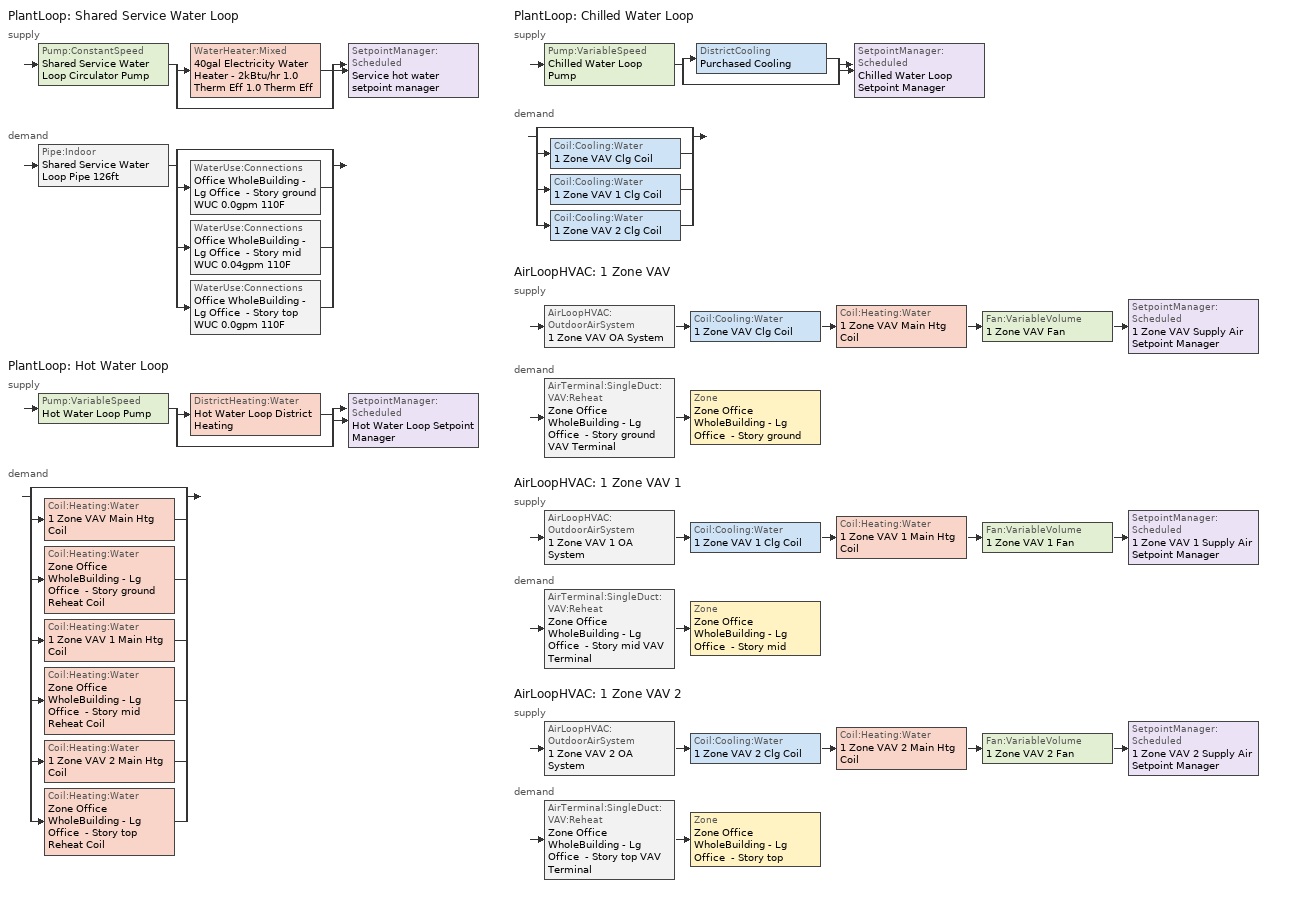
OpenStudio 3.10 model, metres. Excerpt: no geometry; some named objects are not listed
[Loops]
PlantLoop 'Shared Service Water Loop'
 supply: Pump:ConstantSpeed 'Shared Service Water Loop Circulator Pump' > split
  | WaterHeater:Mixed '40gal Electricity Water Heater - 2kBtu/hr 1.0 Therm Eff 1.0 Therm Eff'
  | bypass
  join > SetpointManager:Scheduled 'Service hot water setpoint manager'
 demand: Pipe:Indoor 'Shared Service Water Loop Pipe 126ft' > split
  | bypass
  | WaterUse:Connections 'Office WholeBuilding - Lg Office  - Story ground WUC 0.0gpm 110F'
  | WaterUse:Connections 'Office WholeBuilding - Lg Office  - Story mid WUC 0.04gpm 110F'
  | WaterUse:Connections 'Office WholeBuilding - Lg Office  - Story top WUC 0.0gpm 110F'
PlantLoop 'Hot Water Loop'
 supply: Pump:VariableSpeed 'Hot Water Loop Pump' > split
  | DistrictHeating:Water 'Hot Water Loop District Heating'
  | bypass
  join > SetpointManager:Scheduled 'Hot Water Loop Setpoint Manager'
 demand: split
  | bypass
  | Coil:Heating:Water '1 Zone VAV Main Htg Coil'
  | Coil:Heating:Water 'Zone Office WholeBuilding - Lg Office  - Story ground Reheat Coil'
  | Coil:Heating:Water '1 Zone VAV 1 Main Htg Coil'
  | Coil:Heating:Water 'Zone Office WholeBuilding - Lg Office  - Story mid Reheat Coil'
  | Coil:Heating:Water '1 Zone VAV 2 Main Htg Coil'
  | Coil:Heating:Water 'Zone Office WholeBuilding - Lg Office  - Story top Reheat Coil'
PlantLoop 'Chilled Water Loop'
 supply: Pump:VariableSpeed 'Chilled Water Loop Pump' > split
  | DistrictCooling 'Purchased Cooling'
  | bypass
  join > SetpointManager:Scheduled 'Chilled Water Loop Setpoint Manager'
 demand: split
  | bypass
  | Coil:Cooling:Water '1 Zone VAV Clg Coil'
  | Coil:Cooling:Water '1 Zone VAV 1 Clg Coil'
  | Coil:Cooling:Water '1 Zone VAV 2 Clg Coil'
AirLoopHVAC '1 Zone VAV'
 supply: AirLoopHVAC:OutdoorAirSystem '1 Zone VAV OA System' > Coil:Cooling:Water '1 Zone VAV Clg Coil' > Coil:Heating:Water '1 Zone VAV Main Htg Coil' > Fan:VariableVolume '1 Zone VAV Fan' > SetpointManager:Scheduled '1 Zone VAV Supply Air Setpoint Manager'
 demand: AirTerminal:SingleDuct:VAV:Reheat 'Zone Office WholeBuilding - Lg Office  - Story ground VAV Terminal' > Zone 'Zone Office WholeBuilding - Lg Office  - Story ground'
AirLoopHVAC '1 Zone VAV 1'
 supply: AirLoopHVAC:OutdoorAirSystem '1 Zone VAV 1 OA System' > Coil:Cooling:Water '1 Zone VAV 1 Clg Coil' > Coil:Heating:Water '1 Zone VAV 1 Main Htg Coil' > Fan:VariableVolume '1 Zone VAV 1 Fan' > SetpointManager:Scheduled '1 Zone VAV 1 Supply Air Setpoint Manager'
 demand: AirTerminal:SingleDuct:VAV:Reheat 'Zone Office WholeBuilding - Lg Office  - Story mid VAV Terminal' > Zone 'Zone Office WholeBuilding - Lg Office  - Story mid'
AirLoopHVAC '1 Zone VAV 2'
 supply: AirLoopHVAC:OutdoorAirSystem '1 Zone VAV 2 OA System' > Coil:Cooling:Water '1 Zone VAV 2 Clg Coil' > Coil:Heating:Water '1 Zone VAV 2 Main Htg Coil' > Fan:VariableVolume '1 Zone VAV 2 Fan' > SetpointManager:Scheduled '1 Zone VAV 2 Supply Air Setpoint Manager'
 demand: AirTerminal:SingleDuct:VAV:Reheat 'Zone Office WholeBuilding - Lg Office  - Story top VAV Terminal' > Zone 'Zone Office WholeBuilding - Lg Office  - Story top'
[Construction]
Copper pipe 0.75in type L with 0.5in fiberglass batt: Fiberglass batt 0.5in, Copper pipe 0.75in type L
[Material] Roughness=Smooth; Thermal Absorptance=0.9; Solar Absorptance=0.7; Visible Absorptance=0.7
Name | Thickness {m} | Conductivity {W/m-K} | Density {kg/m3} | Specific Heat {J/kg-K}
Copper pipe 0.75in type L | 0.001143 | 386 | 8906.27 | 385.1856
Fiberglass batt 0.5in | 0.0127 | 0.0663448 | 11.2129 | 837.36
[Sizing:Zone] Zone Cooling Design Supply Air Temperature Input Method=SupplyAirTemperature; Zone Cooling Design Supply Air Temperature {C}=12.7778; Zone Cooling Design Supply Air Temperature Difference {deltaC}=11.11; Zone Heating Design Supply Air Temperature Input Method=SupplyAirTemperature; Zone Heating Design Supply Air Temperature {C}=40; Zone Heating Design Supply Air Temperature Difference {deltaC}=11.11; Zone Cooling Design Supply Air Humidity Ratio {kg-H2O/kg-air}=0.0085; Zone Heating Design Supply Air Humidity Ratio {kg-H2O/kg-air}=0.008; Cooling Design Air Flow Method=DesignDayWithLimit; Heating Design Air Flow Method=DesignDay; Heating Maximum Air Flow Fraction=1; Account for Dedicated Outdoor Air System=No; Dedicated Outdoor Air System Control Strategy=NeutralSupplyAir; Dedicated Outdoor Air Low Setpoint Temperature for Design {C}=autosize; Dedicated Outdoor Air High Setpoint Temperature for Design {C}=autosize; Zone Load Sizing Method=Sensible Load Only No Latent Load; Zone Latent Cooling Design Supply Air Humidity Ratio Input Method=HumidityRatioDifference; Zone Cooling Design Supply Air Humidity Ratio Difference {kgWater/kgDryAir}=0.005; Zone Latent Heating Design Supply Air Humidity Ratio Input Method=HumidityRatioDifference; Zone Humidification Design Supply Air Humidity Ratio Difference {kgWater/kgDryAir}=0.005; Sizing Option=Coincident
Zone Office WholeBuilding - Lg Office  - Story ground; Zone Office WholeBuilding - Lg Office  - Story mid; Zone Office WholeBuilding - Lg Office  - Story top
[Zone equipment]
Zone Office WholeBuilding - Lg Office  - Story ground: Zone Office WholeBuilding - Lg Office  - Story ground VAV Terminal
Zone Office WholeBuilding - Lg Office  - Story mid: Zone Office WholeBuilding - Lg Office  - Story mid VAV Terminal
Zone Office WholeBuilding - Lg Office  - Story top: Zone Office WholeBuilding - Lg Office  - Story top VAV Terminal
[WaterUse:Equipment:Definition] Target Temperature Schedule=Mixed Water At Faucet Temp - 110F; Sensible Fraction Schedule=Fraction Sensible - 0.2; Latent Fraction Schedule=Fraction Latent - 0.05
Name | Peak Flow Rate {m3/s}
Office WholeBuilding - Lg Office  - Story ground Water Use 0.0gpm 110F; Office WholeBuilding - Lg Office  - Story top Water Use 0.0gpm 110F | 2.29783e-07
Office WholeBuilding - Lg Office  - Story mid Water Use 0.04gpm 110F | 2.52761e-06
[WaterUse:Equipment] Flow Rate Fraction Schedule=OfficeLarge BLDG_SWH_SCH
Name | Water Use Equipment Definition | Space
Office WholeBuilding - Lg Office  - Story ground Service Water Use 0.0gpm 110F | Office WholeBuilding - Lg Office  - Story ground Water Use 0.0gpm 110F | Office WholeBuilding - Lg Office  - Story ground
Office WholeBuilding - Lg Office  - Story mid Service Water Use 0.04gpm 110F | Office WholeBuilding - Lg Office  - Story mid Water Use 0.04gpm 110F | Office WholeBuilding - Lg Office  - Story mid
Office WholeBuilding - Lg Office  - Story top Service Water Use 0.0gpm 110F | Office WholeBuilding - Lg Office  - Story top Water Use 0.0gpm 110F | Office WholeBuilding - Lg Office  - Story top
[WaterUse:Connections] Drain Water Heat Exchanger Type=None; Drain Water Heat Exchanger Destination=Plant
Name | Water Use Equipment Name 1
Office WholeBuilding - Lg Office  - Story ground WUC 0.0gpm 110F | Office WholeBuilding - Lg Office  - Story ground Service Water Use 0.0gpm 110F
Office WholeBuilding - Lg Office  - Story mid WUC 0.04gpm 110F | Office WholeBuilding - Lg Office  - Story mid Service Water Use 0.04gpm 110F
Office WholeBuilding - Lg Office  - Story top WUC 0.0gpm 110F | Office WholeBuilding - Lg Office  - Story top Service Water Use 0.0gpm 110F
[PlantLoop] Glycol Concentration=0; Load Distribution Scheme=Optimal
Name | Maximum Loop Temperature {C} | Minimum Loop Temperature {C} | Maximum Loop Flow Rate {m3/s} | Plant Loop Volume {m3}
Shared Service Water Loop | 60 | 51.6667 | 2.82633e-05 | 0.0033916
Hot Water Loop |  | 10 | 0.00193166 | 0.2318
Chilled Water Loop | 40 | 1 | 0.0050019 | 0.600228
[Sizing:Plant] Sizing Option=NonCoincident; Zone Timesteps in Averaging Window=1; Coincident Sizing Factor Mode=None
Name | Loop Type | Design Loop Exit Temperature {C} | Loop Design Temperature Difference {deltaC}
Shared Service Water Loop | Heating | 60 | 5
Hot Water Loop | Heating | 82.2222 | 11.1111
Chilled Water Loop | Cooling | 6.66667 | 5.61111
[SetpointManager:Scheduled] Control Variable=Temperature
Name | Schedule | Setpoint Node or NodeList
Service hot water setpoint manager | Service Water Loop Temp - 140F | Shared Service Water Loop Supply Outlet Node
Hot Water Loop Setpoint Manager | Hot Water Loop Temp - 180F | Hot Water Loop Supply Outlet Node
Chilled Water Loop Setpoint Manager | Chilled Water Loop Temp - 44F | Chilled Water Loop Supply Outlet Node
1 Zone VAV Supply Air Setpoint Manager | Supply Air Temp - 55.0F | 1 Zone VAV Supply Outlet Node
1 Zone VAV 1 Supply Air Setpoint Manager | Supply Air Temp - 55.0F | 1 Zone VAV 1 Supply Outlet Node
1 Zone VAV 2 Supply Air Setpoint Manager | Supply Air Temp - 55.0F | 1 Zone VAV 2 Supply Outlet Node
[Pump:ConstantSpeed]
Shared Service Water Loop Circulator Pump: Rated Flow Rate {m3/s}=2.82633e-05; Rated Pump Head {Pa}=29890.7; Rated Power Consumption {W}=2.04909; Motor Efficiency=0.528571; Fraction of Motor Inefficiencies to Fluid Stream=0; Pump Control Type=Intermittent; Design Power Sizing Method=PowerPerFlowPerPressure; Design Electric Power per Unit Flow Rate {W/(m3/s)}=348701.1; Design Shaft Power per Unit Flow Rate per Unit Head {W-s/m3-Pa}=1.28205
[WaterHeater:Mixed]
40gal Electricity Water Heater - 2kBtu/hr 1.0 Therm Eff 1.0 Therm Eff: Tank Volume {m3}=0.151416; Setpoint Temperature Schedule=Service Water Loop Temp - 140F; Deadband Temperature Difference {deltaC}=2; Maximum Temperature Limit {C}=60; Heater Control Type=Cycle; Heater Maximum Capacity {W}=498.296; Heater Fuel Type=Electricity; Heater Thermal Efficiency=1; Off Cycle Parasitic Fuel Consumption Rate {W}=0; Off Cycle Parasitic Fuel Type=Electricity; Off Cycle Parasitic Heat Fraction to Tank=0; On Cycle Parasitic Fuel Consumption Rate {W}=0; On Cycle Parasitic Fuel Type=Electricity; On Cycle Parasitic Heat Fraction to Tank=0; Ambient Temperature Indicator=Schedule; Ambient Temperature Schedule=Water Heater Ambient Temp Schedule 71.6F; Off Cycle Loss Coefficient to Ambient Temperature {W/K}=1.87331; On Cycle Loss Coefficient to Ambient Temperature {W/K}=1.87331; Use Side Effectiveness=1; Source Side Effectiveness=1; Use Side Design Flow Rate {m3/s}=autosize; Source Side Design Flow Rate {m3/s}=autosize; Indirect Water Heating Recovery Time {hr}=1.5; Source Side Flow Control Mode=IndirectHeatPrimarySetpoint
[WaterHeater:Sizing]
40gal Electricity Water Heater - 2kBtu/hr 1.0 Therm Eff 1.0 Therm Eff: Design Mode=PeakDraw; Time Storage Can Meet Peak Draw {hr}=0.538503; Time for Tank Recovery {hr}=1; Nominal Tank Volume for Autosizing Plant Connections {m3}=1
[Pipe:Indoor]
Shared Service Water Loop Pipe 126ft: Construction=Copper pipe 0.75in type L with 0.5in fiberglass batt; Environment Type=Schedule; Ambient Temperature Schedule=Shared Service Water Loop Piping Air Temp - 70F; Ambient Air Velocity Schedule=Shared Service Water Loop Piping Air Velocity - 0.67mph; Pipe Inside Diameter {m}=0.019939; Pipe Length {m}=38.2935
[Pump:VariableSpeed] Rated Pump Head {Pa}=179344; Coefficient 1 of the Part Load Performance Curve=0; Pump Control Type=Intermittent; Skin Loss Radiative Fraction=0.5; Design Power Sizing Method=PowerPerFlowPerPressure; Design Electric Power per Unit Flow Rate {W/(m3/s)}=348701.1; Design Shaft Power per Unit Flow Rate per Unit Head {W-s/m3-Pa}=1.28205; Design Minimum Flow Rate Fraction=0
Name | Rated Flow Rate {m3/s} | Rated Power Consumption {W} | Motor Efficiency | Coefficient 2 of the Part Load Performance Curve | Coefficient 3 of the Part Load Performance Curve | Coefficient 4 of the Part Load Performance Curve | Fraction of Motor Inefficiencies to Fluid Stream
Hot Water Loop Pump | 0.00193166 | 554.387 | 0.801144 | 3.2485 | -4.7443 | 2.5294
Chilled Water Loop Pump | 0.0050019 | 1369.14 | 0.84 | 0.5726 | -0.301 | 0.7347 | 0
[DistrictHeating:Water]
Hot Water Loop District Heating: Nominal Capacity {W}=90090.7; Capacity Fraction Schedule=Always On Continuous
[DistrictCooling]
Purchased Cooling: Nominal Capacity {W}=117808; Capacity Fraction Schedule=Always On Continuous
[AirLoopHVAC] Design Return Air Flow Fraction of Supply Air Flow=1
Name | Availability Schedule | Design Supply Air Flow Rate {m3/s}
1 Zone VAV | 1 Zone VAV Occ Sch | 0.271388
1 Zone VAV 1 | 1 Zone VAV 1 Occ Sch | 3.83036
1 Zone VAV 2 | 1 Zone VAV 2 Occ Sch | 0.478352
[Sizing:System] Type of Load to Size On=Sensible; Central Heating Maximum System Air Flow Ratio=0.3; Preheat Design Temperature {C}=7.22222; Preheat Design Humidity Ratio {kg-H2O/kg-Air}=0.008; Precool Design Temperature {C}=12.7778; Precool Design Humidity Ratio {kg-H2O/kg-Air}=0.008; Central Cooling Design Supply Air Temperature {C}=12.7778; Central Heating Design Supply Air Temperature {C}=12.7778; Sizing Option=Coincident; 100% Outdoor Air in Cooling=No; 100% Outdoor Air in Heating=No; Central Cooling Design Supply Air Humidity Ratio {kg-H2O/kg-Air}=0.0085; Central Heating Design Supply Air Humidity Ratio {kg-H2O/kg-Air}=0.008; Cooling Design Air Flow Method=DesignDay; Heating Design Air Flow Method=DesignDay; System Outdoor Air Method=ZoneSum; Zone Maximum Outdoor Air Fraction=1; Cooling Supply Air Flow Rate Per Floor Area {m3/s-m2}=0.00996765; Cooling Fraction of Autosized Cooling Supply Air Flow Rate=1; Cooling Supply Air Flow Rate Per Unit Cooling Capacity {m3/s-W}=3.94755e-05; Heating Supply Air Flow Rate Per Floor Area {m3/s-m2}=0.00996765; Heating Fraction of Autosized Heating Supply Air Flow Rate=1; Heating Fraction of Autosized Cooling Supply Air Flow Rate=1; Heating Supply Air Flow Rate Per Unit Heating Capacity {m3/s-W}=3.15882e-05; Cooling Design Capacity Method=CoolingDesignCapacity; Cooling Design Capacity Per Floor Area {W/m2}=234.7; Fraction of Autosized Cooling Design Capacity=1; Heating Design Capacity Method=HeatingDesignCapacity; Heating Design Capacity {W}=0; Heating Design Capacity Per Floor Area {W/m2}=157; Fraction of Autosized Heating Design Capacity=1; Central Cooling Capacity Control Method=OnOff; Occupant Diversity=1
Name | Design Outdoor Air Flow Rate {m3/s} | Cooling Design Capacity {W}
1 Zone VAV | 0.271388 | 4033.28
1 Zone VAV 1 | 3.83036 | 56247.17
1 Zone VAV 2 | 0.478352 | 6950.93
[Fan:VariableVolume] Availability Schedule=Always On Discrete; Fan Power Minimum Flow Rate Input Method=Fraction; Fan Power Minimum Flow Fraction=0.1; Fan Power Minimum Air Flow Rate {m3/s}=0; Motor In Airstream Fraction=1; Fan Power Coefficient 1=0.027828; Fan Power Coefficient 2=0.026583; Fan Power Coefficient 3=-0.087069; Fan Power Coefficient 4=1.03092; Fan Power Coefficient 5=0
Name | Fan Total Efficiency | Pressure Rise {Pa} | Maximum Flow Rate {m3/s} | Motor Efficiency
1 Zone VAV Fan | 0.1885 | 996.356 | 0.271388 | 0.29
1 Zone VAV 1 Fan | 0.5915 | 1574.24 | 3.83036 | 0.91
1 Zone VAV 2 Fan | 0.53625 | 996.356 | 0.478352 | 0.825
[Coil:Heating:Water] Availability Schedule=Always On Discrete; Rated Inlet Water Temperature {C}=82.2222; Rated Outlet Water Temperature {C}=71.1111
Name | U-Factor Times Area Value {W/K} | Maximum Water Flow Rate {m3/s} | Rated Capacity {W} | Rated Inlet Air Temperature {C} | Rated Outlet Air Temperature {C}
1 Zone VAV Main Htg Coil | 18.6832 | 2.75271e-05 | 1258.51 | 7.22222 | 12.7778
Zone Office WholeBuilding - Lg Office  - Story ground Reheat Coil | 62.2074 | 6.55291e-05 | 2995.91 | 12.7778 | 40
1 Zone VAV 1 Main Htg Coil | 263.694 | 0.000388516 | 17762.5 | 7.22222 | 12.7778
Zone Office WholeBuilding - Lg Office  - Story mid Reheat Coil | 1165.37 | 0.00122765 | 56126.8 | 12.7778 | 40
1 Zone VAV 2 Main Htg Coil | 32.9313 | 4.85196e-05 | 2218.26 | 7.22222 | 12.7778
Zone Office WholeBuilding - Lg Office  - Story top Reheat Coil | 165.094 | 0.00017392 | 7951.41 | 12.7778 | 40
[Controller:WaterCoil] Minimum Actuated Flow {m3/s}=0
Name | Water Coil | Action | Controller Convergence Tolerance {deltaC} | Maximum Actuated Flow {m3/s}
1 Zone VAV Main Htg Coil Controller | 1 Zone VAV Main Htg Coil | Normal | 0.0001 | 2.75271e-05
1 Zone VAV Clg Coil Controller | 1 Zone VAV Clg Coil | Reverse | 0.001 | 0.000286667
Zone Office WholeBuilding - Lg Office  - Story ground Reheat Coil Controller | Zone Office WholeBuilding - Lg Office  - Story ground Reheat Coil | Normal | 0.0001
1 Zone VAV 1 Main Htg Coil Controller | 1 Zone VAV 1 Main Htg Coil | Normal | 0.0001 | 0.000388516
1 Zone VAV 1 Clg Coil Controller | 1 Zone VAV 1 Clg Coil | Reverse | 0.000114064 | 0.00417478
Zone Office WholeBuilding - Lg Office  - Story mid Reheat Coil Controller | Zone Office WholeBuilding - Lg Office  - Story mid Reheat Coil | Normal | 0.0001
1 Zone VAV 2 Main Htg Coil Controller | 1 Zone VAV 2 Main Htg Coil | Normal | 0.0001 | 4.85196e-05
1 Zone VAV 2 Clg Coil Controller | 1 Zone VAV 2 Clg Coil | Reverse | 0.000881094 | 0.000540454
Zone Office WholeBuilding - Lg Office  - Story top Reheat Coil Controller | Zone Office WholeBuilding - Lg Office  - Story top Reheat Coil | Normal | 0.0001
[Coil:Cooling:Water] Availability Schedule=Always On Discrete; Design Inlet Water Temperature {C}=6.66667; Design Outlet Air Humidity Ratio {kg-H2O/kg-air}=0.0085; Heat Exchanger Configuration=CrossFlow
Name | Design Water Flow Rate {m3/s} | Design Air Flow Rate {m3/s} | Design Inlet Air Temperature {C} | Design Outlet Air Temperature {C} | Design Inlet Air Humidity Ratio {kg-H2O/kg-air}
1 Zone VAV Clg Coil | 0.000286667 | 0.271388 | 25.0629 | 8.48751 | 0.00997116
1 Zone VAV 1 Clg Coil | 0.00417478 | 3.83036 | 24.9227 | 10.6221 | 0.011141
1 Zone VAV 2 Clg Coil | 0.000540454 | 0.478352 | 24.7896 | 11.2746 | 0.0117626
[Controller:OutdoorAir] Economizer Control Type=NoEconomizer; Economizer Control Action Type=ModulateFlow; Economizer Maximum Limit Dry-Bulb Temperature {C}=12.7778; Economizer Maximum Limit Enthalpy {J/kg}=64000; Lockout Type=LockoutWithHeating; Minimum Limit Type=FixedMinimum; High Humidity Control=No; High Humidity Outdoor Air Flow Ratio=1; Control High Indoor Humidity Based on Outdoor Humidity Ratio=Yes; Heat Recovery Bypass Control Type=BypassWhenWithinEconomizerLimits; Economizer Operation Staging=InterlockedWithMechanicalCooling
Name | Minimum Outdoor Air Flow Rate {m3/s} | Maximum Outdoor Air Flow Rate {m3/s} | Minimum Outdoor Air Schedule | Controller Mechanical Ventilation
1 Zone VAV OA Controller | 0.019967 | 0.271388 | 1 Zone VAV_night_novent_schedule | 1 Zone VAV Vent Controller
1 Zone VAV 1 OA Controller | 0.219637 | 3.83036 | 1 Zone VAV 1_night_novent_schedule | 1 Zone VAV 1 Vent Controller
1 Zone VAV 2 OA Controller | 0.019967 | 0.478352 | 1 Zone VAV 2_night_novent_schedule | 1 Zone VAV 2 Vent Controller
[Controller:MechanicalVentilation] Availability Schedule=Always On Discrete; System Outdoor Air Method=ZoneSum
1 Zone VAV Vent Controller; 1 Zone VAV 1 Vent Controller; 1 Zone VAV 2 Vent Controller
[AirLoopHVAC:OutdoorAirSystem]
Name | Controller
1 Zone VAV OA System | 1 Zone VAV OA Controller
1 Zone VAV 1 OA System | 1 Zone VAV 1 OA Controller
1 Zone VAV 2 OA System | 1 Zone VAV 2 OA Controller
[AirTerminal:SingleDuct:VAV:Reheat] Availability Schedule=Always On Discrete; Zone Minimum Air Flow Input Method=Constant; Constant Minimum Air Flow Fraction=0.3; Minimum Hot Water or Steam Flow Rate {m3/s}=0; Convergence Tolerance=0.001; Damper Heating Action=Normal; Maximum Flow per Zone Floor Area During Reheat {m3/s-m2}=AutoSize; Maximum Flow Fraction During Reheat=AutoSize; Maximum Reheat Air Temperature {C}=40; Control For Outdoor Air=No
Name | Maximum Air Flow Rate {m3/s} | Fixed Minimum Air Flow Rate {m3/s} | Reheat Coil | Maximum Hot Water or Steam Flow Rate {m3/s}
Zone Office WholeBuilding - Lg Office  - Story ground VAV Terminal | 0.271388 | 0.0814164 | Zone Office WholeBuilding - Lg Office  - Story ground Reheat Coil | 6.55291e-05
Zone Office WholeBuilding - Lg Office  - Story mid VAV Terminal | 3.83036 | 1.14911 | Zone Office WholeBuilding - Lg Office  - Story mid Reheat Coil | 0.00122765
Zone Office WholeBuilding - Lg Office  - Story top VAV Terminal | 0.478352 | 0.143506 | Zone Office WholeBuilding - Lg Office  - Story top Reheat Coil | 0.00017392
[Schedule:Ruleset]
Name | Default Day Schedule | Summer Design Day Schedule | Winter Design Day Schedule
OfficeLarge BLDG_SWH_SCH | OfficeLarge BLDG_SWH_SCH Default | OfficeLarge BLDG_SWH_SCH Summer Design Day | OfficeLarge BLDG_SWH_SCH Winter Design Day
Fraction Sensible - 0.2 | Fraction Sensible - 0.2 Default
Fraction Latent - 0.05 | Fraction Latent - 0.05 Default
Mixed Water At Faucet Temp - 110F | Mixed Water At Faucet Temp - 110F Default
Service Water Loop Temp - 140F | Service Water Loop Temp - 140F Default
Water Heater Ambient Temp Schedule 71.6F | Water Heater Ambient Temp Schedule 71.6F Default
Shared Service Water Loop Piping Air Temp - 70F | Shared Service Water Loop Piping Air Temp - 70F Default
Shared Service Water Loop Piping Air Velocity - 0.67mph | Shared Service Water Loop Piping Air Velocity - 0.67mph Default
Hot Water Loop Temp - 180F | Hot Water Loop Temp - 180F Default
Chilled Water Loop Temp - 44F | Chilled Water Loop Temp - 44F Default
Supply Air Temp - 55.0F | Supply Air Temp - 55.0F Default
1 Zone VAV Occ Sch | 1 Zone VAV Occ Sch Default | 1 Zone VAV Occ Sch Summer Design Day | 1 Zone VAV Occ Sch Winter Design Day
1 Zone VAV 1 Occ Sch | 1 Zone VAV 1 Occ Sch Default | 1 Zone VAV 1 Occ Sch Summer Design Day | 1 Zone VAV 1 Occ Sch Winter Design Day
1 Zone VAV 2 Occ Sch | 1 Zone VAV 2 Occ Sch Default | 1 Zone VAV 2 Occ Sch Summer Design Day | 1 Zone VAV 2 Occ Sch Winter Design Day
1 Zone VAV_night_novent_schedule | 1 Zone VAV Occ Sch Default 2 | 1 Zone VAV Occ Sch Summer Design Day 2 | 1 Zone VAV Occ Sch Winter Design Day 2
1 Zone VAV 1_night_novent_schedule | 1 Zone VAV 1 Occ Sch Default 2 | 1 Zone VAV 1 Occ Sch Summer Design Day 2 | 1 Zone VAV 1 Occ Sch Winter Design Day 2
1 Zone VAV 2_night_novent_schedule | 1 Zone VAV 2 Occ Sch Default 3 | 1 Zone VAV 2 Occ Sch Summer Design Day 3 | 1 Zone VAV 2 Occ Sch Winter Design Day 3
[Schedule:Day]
OfficeLarge BLDG_SWH_SCH Default: No, 0, 15, 0.01875, 0, 30, 0.0125, 0, 45, 0.00625, 1, 0, 0, 5, 30, 0, 5, 45, 0.0175, 6, 0, 0.035, 6, 15, 0.0525, 6, 30, 0.07, 6, 45, 0.1, 7, 0, 0.13, 7, 15, 0.16, 7, 30, 0.19, 7, 45, 0.23, 8, 0, 0.27, 8, 15, 0.31, 8, 30, 0.35, 8, 45, 0.3575, 9, 0, 0.365, 9, 15, 0.3725, 9, 30, 0.38, 9, 45, 0.3825, 10, 0, 0.385, 10, 15, 0.3875, 10, 30, 0.39, 10, 45, 0.41, 11, 0, 0.43, 11, 15, 0.45, 11, 30, 0.47, 11, 45, 0.495, 12, 0, 0.52, 12, 15, 0.545, 12, 30, 0.57, 12, 45, 0.5625, 13, 0, 0.555, 13, 15, 0.5475, 13, 30, 0.54, 13, 45, 0.49, 14, 0, 0.44, 14, 15, 0.39, 14, 30, 0.34, 14, 45, 0.3375, 15, 0, 0.335, 15, 15, 0.3325, 15, 30, 0.33, 15, 45, 0.3575, 16, 0, 0.385, 16, 15, 0.4125, 16, 30, 0.44, 16, 45, 0.395, 17, 0, 0.35, 17, 15, 0.305, 17, 30, 0.26, 17, 45, 0.2475, 18, 0, 0.235, 18, 15, 0.2225, 18, 30, 0.21, 18, 45, 0.195, 19, 0, 0.18, 19, 15, 0.165, 19, 30, 0.15, 19, 45, 0.155, 20, 0, 0.16, 20, 15, 0.165, 20, 30, 0.17, 20, 45, 0.1475, 21, 0, 0.125, 21, 15, 0.1025, 21, 30, 0.08, 21, 45, 0.0725, 22, 0, 0.065, 22, 15, 0.0575, 22, 30, 0.05, 23, 0, 0.05, 23, 15, 0.04375, 23, 30, 0.0375, 23, 45, 0.03125, 24, 0, 0.025
OfficeLarge BLDG_SWH_SCH Summer Design Day: No, 6, 0, 0, 7, 0, 0.07, 8, 0, 0.19, 9, 0, 0.35, 10, 0, 0.38, 11, 0, 0.39, 12, 0, 0.47, 13, 0, 0.57, 14, 0, 0.54, 15, 0, 0.34, 16, 0, 0.33, 17, 0, 0.44, 18, 0, 0.26, 19, 0, 0.21, 20, 0, 0.15, 21, 0, 0.17, 22, 0, 0.08, 24, 0, 0.05
OfficeLarge BLDG_SWH_SCH Winter Design Day: No, 6, 0, 0, 7, 0, 0.07, 8, 0, 0.11, 9, 0, 0.15, 10, 0, 0.21, 11, 0, 0.19, 12, 0, 0.23, 13, 0, 0.2, 14, 0, 0.19, 15, 0, 0.15, 16, 0, 0.13, 17, 0, 0.14, 21, 0, 0.07, 22, 0, 0.09, 24, 0, 0.05
OfficeLarge BLDG_SWH_SCH WntrDsn|Sat Day: No, 0, 15, 0.01875, 0, 30, 0.0125, 0, 45, 0.00625, 1, 0, 0, 5, 30, 0, 5, 45, 0.0175, 6, 0, 0.035, 6, 15, 0.0525, 6, 30, 0.07, 6, 45, 0.08, 7, 0, 0.09, 7, 15, 0.1, 7, 30, 0.11, 7, 45, 0.12, 8, 0, 0.13, 8, 15, 0.14, 8, 30, 0.15, 8, 45, 0.165, 9, 0, 0.18, 9, 15, 0.195, 9, 30, 0.21, 9, 45, 0.205, 10, 0, 0.2, 10, 15, 0.195, 10, 30, 0.19, 10, 45, 0.2, 11, 0, 0.21, 11, 15, 0.22, 11, 30, 0.23, 11, 45, 0.2225, 12, 0, 0.215, 12, 15, 0.2075, 12, 30, 0.2, 12, 45, 0.1975, 13, 0, 0.195, 13, 15, 0.1925, 13, 30, 0.19, 13, 45, 0.18, 14, 0, 0.17, 14, 15, 0.16, 14, 30, 0.15, 14, 45, 0.145, 15, 0, 0.14, 15, 15, 0.135, 15, 30, 0.13, 15, 45, 0.1325, 16, 0, 0.135, 16, 15, 0.1375, 16, 30, 0.14, 16, 45, 0.1225, 17, 0, 0.105, 17, 15, 0.0875, 17, 30, 0.07, 20, 30, 0.07, 20, 45, 0.075, 21, 0, 0.08, 21, 15, 0.085, 21, 30, 0.09, 21, 45, 0.08, 22, 0, 0.07, 22, 15, 0.06, 22, 30, 0.05, 23, 0, 0.05, 23, 15, 0.04375, 23, 30, 0.0375, 23, 45, 0.03125, 24, 0, 0.025
Fraction Sensible - 0.2 Default: 24, 0, 0.2
Fraction Latent - 0.05 Default: 24, 0, 0.05
Mixed Water At Faucet Temp - 110F Default: 24, 0, 43.3333
Service Water Loop Temp - 140F Default: 24, 0, 60
Water Heater Ambient Temp Schedule 71.6F Default: 24, 0, 22
Shared Service Water Loop Piping Air Temp - 70F Default: 24, 0, 21.1
Shared Service Water Loop Piping Air Velocity - 0.67mph Default: 24, 0, 0.3
Hot Water Loop Temp - 180F Default: 24, 0, 82.2222
Chilled Water Loop Temp - 44F Default: 24, 0, 6.66667
Supply Air Temp - 55.0F Default; Supply Air Temp - 55.0F Default 1; Supply Air Temp - 55.0F Default 2: 24, 0, 12.7778
OfficeLarge BLDG_SWH_SCH Default 1: No, 0, 15, 0.015, 0, 30, 0.01, 0, 45, 0.005, 1, 0, 0, 5, 30, 0, 5, 45, 0.0175, 6, 0, 0.035, 6, 15, 0.0525, 6, 30, 0.07, 6, 45, 0.0625, 7, 0, 0.055, 7, 15, 0.0475, 7, 30, 0.04, 10, 0, 0.04, 10, 15, 0.0425, 10, 30, 0.045, 10, 45, 0.0475, 11, 0, 0.05, 11, 15, 0.0525, 11, 30, 0.055, 11, 45, 0.0575, 12, 0, 0.06, 12, 30, 0.06, 12, 45, 0.0675, 13, 0, 0.075, 13, 15, 0.0825, 13, 30, 0.09, 13, 45, 0.0825, 14, 0, 0.075, 14, 15, 0.0675, 14, 30, 0.06, 14, 45, 0.055, 15, 0, 0.05, 15, 15, 0.045, 15, 30, 0.04, 20, 30, 0.04, 20, 45, 0.0475, 21, 0, 0.055, 21, 15, 0.0625, 21, 30, 0.07, 21, 45, 0.0625, 22, 0, 0.055, 22, 15, 0.0475, 22, 30, 0.04, 23, 0, 0.04, 23, 15, 0.035, 23, 30, 0.03, 23, 45, 0.025, 24, 0, 0.02
1 Zone VAV Occ Sch Default; 1 Zone VAV 1 Occ Sch Default; 1 Zone VAV 2 Occ Sch Default; 1 Zone VAV Occ Sch Default 2; 1 Zone VAV 1 Occ Sch Default 2; 1 Zone VAV 2 Occ Sch Default 3: 3, 0, 0, 16, 0, 1, 24, 0, 0
1 Zone VAV Occ Sch Winter Design Day; 1 Zone VAV Occ Sch Summer Design Day; 1 Zone VAV 1 Occ Sch Winter Design Day; 1 Zone VAV 1 Occ Sch Summer Design Day; 1 Zone VAV 2 Occ Sch Winter Design Day; 1 Zone VAV 2 Occ Sch Summer Design Day; 1 Zone VAV Occ Sch Summer Design Day 2; 1 Zone VAV Occ Sch Winter Design Day 2; 1 Zone VAV 1 Occ Sch Summer Design Day 2; 1 Zone VAV 1 Occ Sch Winter Design Day 2; 1 Zone VAV 2 Occ Sch Summer Design Day 3; 1 Zone VAV 2 Occ Sch Winter Design Day 3: 24, 0, 1
Schedule Day 28; Schedule Day 30; Schedule Day 32; Schedule Day 39; Schedule Day 43; Schedule Day 47: 3, 0, 0, 22, 0, 1, 24, 0, 0
Schedule Day 29; Schedule Day 31; Schedule Day 33; Schedule Day 38; Schedule Day 42; Schedule Day 46: 24, 0, 0
[Schedule:Rule]
Name | Schedule Ruleset | Rule Order | Day Schedule | Apply Saturday | Date Specification Type | Start Month | Start Day | End Month | End Day | Apply Sunday
Schedule Rule 19 | OfficeLarge BLDG_SWH_SCH | 1 | OfficeLarge BLDG_SWH_SCH WntrDsn|Sat Day | Yes | DateRange | 1 | 1 | 12 | 31
Schedule Rule 26 | Supply Air Temp - 55.0F | 1 | Supply Air Temp - 55.0F Default 1 | Yes | DateRange | 1 | 6 | 12 | 29
Schedule Rule 27 | Supply Air Temp - 55.0F | 0 | Supply Air Temp - 55.0F Default 2 |  | DateRange | 1 | 7 | 12 | 30 | Yes
Schedule Rule 28 | OfficeLarge BLDG_SWH_SCH | 0 | OfficeLarge BLDG_SWH_SCH Default 1 |  |  |  |  |  |  | Yes
Schedule Rule 18 | 1 Zone VAV Occ Sch | 1 | Schedule Day 28 | Yes | DateRange | 1 | 6 | 12 | 29
Schedule Rule 29 | 1 Zone VAV Occ Sch | 0 | Schedule Day 29 |  | DateRange | 1 | 7 | 12 | 30 | Yes
Schedule Rule 30 | 1 Zone VAV 1 Occ Sch | 1 | Schedule Day 30 | Yes | DateRange | 1 | 6 | 12 | 29
Schedule Rule 31 | 1 Zone VAV 1 Occ Sch | 0 | Schedule Day 31 |  | DateRange | 1 | 7 | 12 | 30 | Yes
Schedule Rule 32 | 1 Zone VAV 2 Occ Sch | 1 | Schedule Day 32 | Yes | DateRange | 1 | 6 | 12 | 29
Schedule Rule 33 | 1 Zone VAV 2 Occ Sch | 0 | Schedule Day 33 |  | DateRange | 1 | 7 | 12 | 30 | Yes
Schedule Rule 42 | 1 Zone VAV_night_novent_schedule | 0 | Schedule Day 38 |  | DateRange | 1 | 7 | 12 | 30 | Yes
Schedule Rule 43 | 1 Zone VAV_night_novent_schedule | 1 | Schedule Day 39 | Yes | DateRange | 1 | 6 | 12 | 29
Schedule Rule 46 | 1 Zone VAV 1_night_novent_schedule | 0 | Schedule Day 42 |  | DateRange | 1 | 7 | 12 | 30 | Yes
Schedule Rule 47 | 1 Zone VAV 1_night_novent_schedule | 1 | Schedule Day 43 | Yes | DateRange | 1 | 6 | 12 | 29
Schedule Rule 50 | 1 Zone VAV 2_night_novent_schedule | 0 | Schedule Day 46 |  | DateRange | 1 | 7 | 12 | 30 | Yes
Schedule Rule 51 | 1 Zone VAV 2_night_novent_schedule | 1 | Schedule Day 47 | Yes | DateRange | 1 | 6 | 12 | 29
[Schedule:Constant] Value=1
Always On Discrete; Always On Continuous
